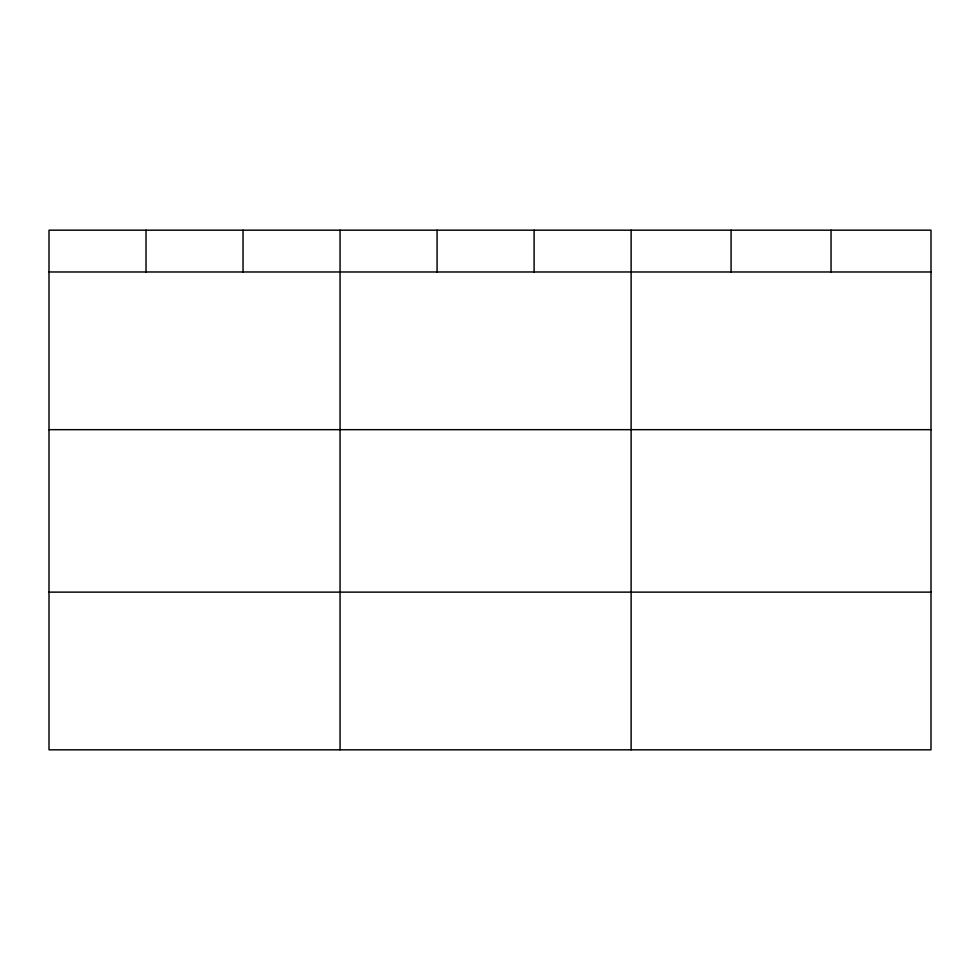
<?xml version="1.0" encoding="UTF-8"?>
<svg xmlns="http://www.w3.org/2000/svg" width="980" height="980" viewBox="0 0 980 980"><rect width="100%" height="100%" fill="white"/><g stroke="black" fill="none" stroke-linecap="round" stroke-linejoin="round"><path stroke-width="1.47" d="M931 429.669L931 230.178L49 230.178L49 749.823L931 749.823L931 429.669L49 429.669M49 271.975L931 271.975M49 592.128L931 592.128M831.04 230.178L831.04 271.975M731.08 230.178L731.08 271.975M631.12 230.178L631.12 749.823M534.1 230.178L534.1 271.975M437.08 230.178L437.08 271.975M340.06 230.178L340.06 749.823M243.04 230.178L243.04 271.975M146.02 230.178L146.02 271.975"/></g></svg>
